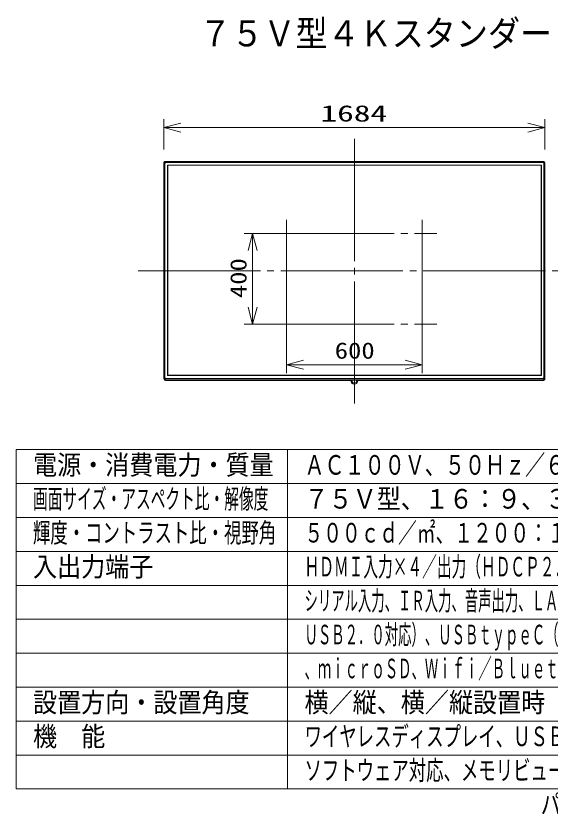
# Model space of a CAD drawing. Units: millimetres on the paper. Extents: x -63 to 64, y -59 to 59.
# Drawn here: x -62.5 to 16.3, y -59 to 59.3 of the extents above; entities that cross this region are included whole.
import ezdxf
from ezdxf.enums import TextEntityAlignment as Align

# ---------------------------------------------------------------- set-up
doc = ezdxf.new("R2010")
doc.units = ezdxf.units.MM
doc.linetypes.add('LONG_CHAIN', pattern=[21, 18, -1, 1, -1])
doc.layers.add('0-0_相当品', color=4, linetype='Continuous')
doc.layers.add('0-1_MOJI1', color=7, linetype='Continuous')
for name, color, linetype, lineweight in [('0-2_GAIKEI', 4, 'Continuous', 9), ('0-3_SUNPOU', 7, 'Continuous', 9), ('0-4_0', 7, 'Continuous', 9), ('0-5_WAKU', 4, 'Continuous', 9)]:
    doc.layers.add(name, color=color, linetype=linetype, lineweight=lineweight)
doc.styles.add('ＭＳ ゴシック', font='')
doc.styles.get('ＭＳ ゴシック').set_extended_font_data('MS Gothic')

# ---------------------------------------------------------------- blocks, each defined once
blk = doc.blocks.new('_Open30')
at = {"layer": '0-4_0'}
blk.add_line((0, 0), (-1, 0), dxfattribs=at)
blk.add_lwpolyline([(-1, 0.2679), (0, 0), (-1, -0.2679)], dxfattribs=at)

msp = doc.modelspace()

# ---------------------------------------------------------------- linework, layer by layer
at = {"layer": '0-2_GAIKEI', "color": 134, "linetype": 'LONG_CHAIN'}
for p, q in [((-12.653, 2.182), (-12.653, 41.287)), ((-22.665, 11.885), (-22.665, 29.278)), ((-2.654, 11.885), (-2.654, 29.278)), ((-24.809, 27.254), (-0.51, 27.254)), ((-44.507, 21.734), (19.201, 21.734)), ((-24.809, 13.909), (-0.51, 13.909))]:
    msp.add_line(p, q, dxfattribs=at)
at = {"layer": '0-2_GAIKEI', "color": 7}
for p, q in [((15.196, 37.859), (-40.515, 37.859)), ((-40.726, 37.648), (-40.726, 5.82)), ((15.407, 5.82), (15.407, 37.648)), ((-13.048, 5.597), (-40.515, 5.597)), ((15.196, 5.597), (-12.271, 5.597))]:
    msp.add_line(p, q, dxfattribs=at)
at = {"layer": '0-2_GAIKEI'}
for p, q in [((-40.515, 37.859), (-40.515, 37.78)), ((15.196, 37.78), (15.196, 37.859)), ((-40.647, 37.648), (-40.726, 37.648)), ((-40.647, 37.648), (-40.647, 37.661)), ((-40.647, 37.648), (-40.647, 5.82)), ((-40.594, 37.661), (-40.608, 37.648)), ((-40.608, 37.648), (-40.608, 37.609)), ((-40.608, 5.86), (-40.608, 37.609)), ((-40.581, 37.609), (-40.608, 37.609)), ((-40.529, 37.727), (-40.594, 37.661)), ((-40.594, 37.661), (-40.581, 37.661)), ((-40.581, 37.648), (-40.594, 37.609)), ((-40.594, 37.609), (-40.594, 5.86)), ((-40.581, 5.992), (-40.581, 37.582)), ((-40.568, 37.582), (-40.581, 37.582)), ((-40.568, 37.582), (-40.568, 5.992)), ((-40.515, 37.74), (-40.529, 37.727)), ((-40.529, 37.714), (-40.529, 37.727)), ((-40.529, 37.714), (-40.515, 37.714)), ((-40.515, 37.78), (-40.515, 37.793)), ((-40.515, 37.78), (15.196, 37.78)), ((-40.515, 37.74), (-40.515, 37.754)), ((-40.476, 37.74), (-40.515, 37.74)), ((-40.515, 37.727), (-40.515, 37.714)), ((-40.476, 37.727), (-40.515, 37.714)), ((-40.476, 37.74), (15.157, 37.74)), ((-40.476, 37.74), (-40.476, 37.727)), ((15.157, 37.727), (-40.476, 37.727)), ((-40.476, 37.727), (-40.476, 37.714)), ((-40.45, 37.714), (15.13, 37.714)), ((15.13, 37.688), (-40.45, 37.688)), ((-40.449, 37.714), (-40.449, 37.688)), ((-40.212, 6.334), (-40.212, 37.319)), ((-40.186, 37.332), (-40.199, 37.319)), ((-40.186, 37.332), (14.88, 37.332)), ((14.893, 37.319), (14.88, 37.332)), ((14.893, 37.319), (14.893, 6.334)), ((15.131, 37.688), (15.131, 37.714)), ((15.196, 37.74), (15.157, 37.74)), ((15.157, 37.714), (15.157, 37.74)), ((15.196, 37.714), (15.157, 37.727)), ((15.196, 37.78), (15.196, 37.793)), ((15.223, 37.727), (15.196, 37.74)), ((15.275, 37.661), (15.21, 37.727)), ((15.223, 37.727), (15.21, 37.714)), ((15.249, 5.992), (15.249, 37.582)), ((15.275, 37.582), (15.249, 37.582)), ((15.262, 37.661), (15.275, 37.648)), ((15.262, 37.661), (15.289, 37.661)), ((15.275, 37.609), (15.262, 37.609)), ((15.275, 37.648), (15.289, 37.648)), ((15.275, 37.609), (15.275, 37.648)), ((15.275, 5.755), (15.275, 37.609)), ((15.289, 37.609), (15.275, 37.609)), ((15.289, 37.661), (15.289, 30.271)), ((15.328, 37.648), (15.328, 37.661)), ((15.407, 37.648), (15.328, 37.648)), ((15.328, 37.648), (15.328, 5.82)), ((15.275, 30.271), (15.275, 30.284)), ((15.275, 21.748), (15.275, 30.271)), ((15.289, 30.271), (15.275, 30.271)), ((15.289, 21.748), (15.289, 30.284)), ((15.289, 30.271), (15.407, 30.271)), ((15.328, 30.271), (15.328, 30.284)), ((15.407, 21.748), (15.289, 21.748)), ((15.289, 5.794), (15.289, 21.747)), ((-40.581, 5.992), (-40.568, 5.992)), ((-40.581, 5.952), (-40.581, 5.755)), ((-40.199, 6.334), (-40.186, 6.321)), ((14.88, 6.321), (-40.186, 6.321)), ((14.88, 6.321), (14.893, 6.334)), ((15.249, 5.992), (15.275, 5.992)), ((15.262, 5.768), (15.262, 5.952)), ((-40.726, 5.82), (-40.647, 5.82)), ((-40.647, 5.82), (-40.647, 5.834)), ((-40.608, 5.86), (-40.608, 5.82)), ((-40.608, 5.86), (-40.581, 5.86)), ((-40.581, 5.82), (-40.608, 5.82)), ((-40.608, 5.82), (-40.594, 5.794)), ((-40.594, 5.86), (-40.581, 5.82)), ((-40.594, 5.807), (-40.581, 5.781)), ((-40.581, 5.807), (-40.594, 5.794)), ((-40.581, 5.873), (-40.581, 5.886)), ((-40.581, 5.873), (-40.568, 5.873)), ((-40.581, 5.82), (-40.581, 5.834)), ((-40.581, 5.768), (-40.581, 5.781)), ((-40.568, 5.873), (-40.568, 5.886)), ((-40.555, 5.873), (-40.555, 5.913)), ((-40.529, 5.86), (-40.529, 5.873)), ((15.21, 5.86), (-40.529, 5.86)), ((-40.265, 5.86), (-40.529, 5.86)), ((-40.515, 5.886), (-40.515, 5.86)), ((-40.515, 5.689), (-40.515, 5.702)), ((-40.515, 5.689), (-40.515, 5.597)), ((-40.489, 5.689), (-40.515, 5.689)), ((-40.45, 5.886), (15.13, 5.886)), ((-40.449, 5.886), (-40.449, 5.86)), ((-40.423, 5.676), (-40.423, 5.689)), ((-40.423, 5.689), (15.104, 5.689)), ((-40.423, 5.676), (-40.423, 5.689)), ((-40.423, 5.689), (-40.423, 5.676)), ((-40.423, 5.676), (15.104, 5.676)), ((-40.423, 5.676), (-40.41, 5.662)), ((-40.41, 5.676), (-40.384, 5.649)), ((-40.397, 5.649), (-40.41, 5.662)), ((-40.41, 5.662), (-40.397, 5.662)), ((-40.384, 5.649), (15.065, 5.649)), ((-13.114, 5.583), (-13.127, 5.57)), ((-13.114, 5.583), (-13.061, 5.597)), ((-13.061, 5.597), (-13.061, 5.61)), ((-13.035, 5.649), (-13.048, 5.557)), ((-13.048, 5.57), (-13.048, 5.583)), ((-13.009, 5.557), (-13.048, 5.504)), ((-13.048, 5.452), (-13.035, 5.425)), ((-12.943, 5.702), (-13.009, 5.557)), ((-13.009, 5.61), (-13.009, 5.689)), ((-12.996, 5.492), (-13.009, 5.557)), ((-12.719, 5.056), (-12.587, 5.056)), ((-12.376, 5.702), (-12.31, 5.557)), ((-12.31, 5.689), (-12.31, 5.61)), ((-12.31, 5.557), (-12.31, 5.492)), ((-12.271, 5.557), (-12.284, 5.649)), ((-12.271, 5.583), (-12.192, 5.583)), ((-12.271, 5.452), (-12.258, 5.57)), ((-12.258, 5.597), (-12.258, 5.61)), ((-12.192, 5.583), (-12.258, 5.597)), ((-12.258, 5.583), (-12.258, 5.57)), ((-12.192, 5.57), (-12.192, 5.583)), ((14.946, 5.86), (15.21, 5.86)), ((15.091, 5.676), (15.065, 5.649)), ((15.091, 5.662), (15.078, 5.649)), ((15.078, 5.662), (15.091, 5.662)), ((15.091, 5.662), (15.104, 5.676)), ((15.104, 5.676), (15.104, 5.689)), ((15.104, 5.676), (15.104, 5.689)), ((15.104, 5.689), (15.104, 5.676)), ((15.131, 5.86), (15.131, 5.886)), ((15.17, 5.689), (15.196, 5.689)), ((15.196, 5.86), (15.196, 5.886)), ((15.196, 5.689), (15.196, 5.702)), ((15.196, 5.597), (15.196, 5.689)), ((15.21, 5.873), (15.262, 5.886)), ((15.21, 5.86), (15.21, 5.873)), ((15.236, 5.913), (15.236, 5.873)), ((15.262, 5.768), (15.262, 5.886)), ((15.262, 5.86), (15.262, 5.886)), ((15.262, 5.873), (15.262, 5.886)), ((15.262, 5.873), (15.275, 5.873)), ((15.262, 5.781), (15.275, 5.807)), ((15.262, 5.768), (15.262, 5.781)), ((15.275, 5.755), (15.262, 5.768)), ((15.275, 5.86), (15.275, 5.873)), ((15.275, 5.86), (15.289, 5.86)), ((15.275, 5.82), (15.275, 5.834)), ((15.289, 5.82), (15.275, 5.82)), ((15.289, 5.794), (15.275, 5.807)), ((15.328, 5.82), (15.328, 5.834)), ((15.328, 5.82), (15.407, 5.82))]:
    msp.add_line(p, q, dxfattribs=at)
at = {"layer": '0-2_GAIKEI', "color": 7}
for points in [[(-40.515, 37.859), (-40.594, 37.846), (-40.66, 37.793), (-40.713, 37.727), (-40.726, 37.648)], [(15.407, 37.648), (15.394, 37.727), (15.341, 37.793), (15.275, 37.846), (15.196, 37.859)], [(-40.726, 5.82), (-40.7, 5.715), (-40.621, 5.636), (-40.515, 5.61)], [(15.196, 5.61), (15.275, 5.623), (15.341, 5.676), (15.394, 5.741), (15.407, 5.82)]]:
    msp.add_lwpolyline(points, dxfattribs=at)
at = {"layer": '0-2_GAIKEI'}
for points in [[(-40.515, 37.78), (-40.581, 37.767), (-40.634, 37.714), (-40.647, 37.648)], [(-40.515, 37.767), (-40.581, 37.754), (-40.621, 37.714), (-40.634, 37.648)], [(-40.608, 37.648), (-40.581, 37.648), (-40.581, 37.661)], [(-40.45, 37.714), (-40.515, 37.701), (-40.568, 37.648), (-40.581, 37.582)], [(-40.581, 37.661), (-40.568, 37.701), (-40.529, 37.714)], [(-40.489, 37.701), (-40.542, 37.675), (-40.568, 37.622)], [(-40.45, 37.688), (-40.529, 37.661), (-40.555, 37.582)], [(15.262, 37.582), (15.249, 37.648), (15.196, 37.701), (15.131, 37.714)], [(15.236, 37.582), (15.21, 37.661), (15.131, 37.688)], [(15.249, 37.622), (15.223, 37.675), (15.17, 37.701)], [(15.328, 37.648), (15.315, 37.714), (15.262, 37.767), (15.196, 37.78)], [(15.315, 37.648), (15.302, 37.714), (15.249, 37.754), (15.196, 37.767)], [(15.196, 37.74), (15.196, 37.714), (15.21, 37.714)], [(15.21, 37.714), (15.249, 37.701), (15.262, 37.661)], [(-40.581, 5.992), (-40.568, 5.926), (-40.515, 5.873), (-40.45, 5.86)], [(-40.555, 5.992), (-40.529, 5.913), (-40.45, 5.886)], [(15.131, 5.86), (15.196, 5.873), (15.249, 5.926), (15.262, 5.992)], [(15.131, 5.886), (15.21, 5.913), (15.236, 5.992)], [(-40.647, 5.82), (-40.634, 5.755), (-40.581, 5.702), (-40.515, 5.689)], [(-40.634, 5.82), (-40.594, 5.741), (-40.515, 5.702)], [(-40.581, 5.86), (-40.581, 5.886), (-40.529, 5.873)], [(-40.581, 5.768), (-40.555, 5.715), (-40.515, 5.702), (-40.423, 5.676)], [(-40.581, 5.768), (-40.555, 5.728), (-40.515, 5.702), (-40.423, 5.689)], [(-40.423, 5.676), (-40.515, 5.689), (-40.568, 5.715), (-40.581, 5.755)], [(-13.048, 5.452), (-13.048, 5.57), (-13.127, 5.57), (-13.114, 5.438)], [(-13.114, 5.583), (-13.048, 5.583), (-13.048, 5.597)], [(-12.719, 5.056), (-12.877, 5.083), (-13.009, 5.162), (-13.088, 5.293), (-13.114, 5.438)], [(-13.009, 5.61), (-13.048, 5.557), (-13.048, 5.504)], [(-12.969, 5.702), (-13.009, 5.61), (-13.009, 5.557)], [(-12.205, 5.452), (-12.231, 5.293), (-12.31, 5.162), (-12.442, 5.083), (-12.587, 5.056)], [(-12.35, 5.702), (-12.31, 5.61), (-12.31, 5.557), (-12.271, 5.504)], [(-12.31, 5.61), (-12.271, 5.557), (-12.271, 5.504)], [(-12.205, 5.452), (-12.192, 5.57), (-12.258, 5.57)], [(15.104, 5.676), (15.196, 5.702), (15.236, 5.715), (15.262, 5.768)], [(15.104, 5.689), (15.196, 5.702), (15.236, 5.728), (15.262, 5.768)], [(15.275, 5.755), (15.249, 5.715), (15.196, 5.689), (15.104, 5.676)], [(15.196, 5.689), (15.262, 5.702), (15.315, 5.755), (15.328, 5.82)], [(15.196, 5.702), (15.249, 5.715), (15.302, 5.768), (15.315, 5.82)]]:
    msp.add_lwpolyline(points, dxfattribs=at)
msp.add_lwpolyline([(-40.16, 37.306), (-40.16, 6.361), (14.841, 6.361), (14.841, 37.306)], close=True, dxfattribs=at)
for centre, radius, start, end in [((-12.572, 5.577), 0.432, 191.37511, 196.30516), ((-12.613, 5.563), 0.389, 195.99198, 210.80484), ((-12.664, 5.533), 0.33, 210.8159, 241.69489), ((-12.663, 5.539), 0.336, 242.12219, 270.78344), ((-12.662, 5.557), 0.353, 270.60819, 298.21459), ((-12.665, 5.561), 0.359, 298.33857, 327.21219), ((-12.7, 5.583), 0.4, 327.23372, 341.56746), ((-12.423, 5.505), 0.113, 334.753, 353.35011)]:
    msp.add_arc(centre, radius, start, end, dxfattribs=at)
at = {"layer": '0-3_SUNPOU'}
for p, q in [((-40.726, 39.648), (-40.726, 44.109)), ((15.407, 39.648), (15.407, 44.109)), ((-38.226, 42.859), (12.907, 42.859)), ((-24.665, 27.254), (-28.915, 27.254)), ((-27.665, 24.754), (-27.665, 16.409)), ((-24.665, 13.909), (-28.915, 13.909)), ((-22.665, 11.909), (-22.665, 6.659)), ((-2.654, 11.909), (-2.654, 6.659)), ((-20.165, 7.909), (-5.154, 7.909))]:
    msp.add_line(p, q, dxfattribs=at)
at = {"layer": '0-5_WAKU', "color": 3}
for p, q in [((62.489, -4.601), (-62.511, -4.601)), ((-62.511, -54.601), (-62.511, -4.601)), ((-22.511, -54.601), (-22.511, -4.601)), ((-62.511, -54.601), (62.489, -54.601))]:
    msp.add_line(p, q, dxfattribs=at)
at = {"layer": '0-5_WAKU'}
for p, q in [((62.489, -9.601), (-62.511, -9.601)), ((62.489, -14.601), (-62.511, -14.601)), ((62.489, -19.601), (-62.511, -19.601)), ((62.489, -24.601), (-62.511, -24.601)), ((62.489, -29.601), (-62.511, -29.601)), ((-62.511, -34.601), (62.489, -34.601)), ((-62.511, -39.601), (62.489, -39.601)), ((-62.511, -44.601), (62.489, -44.601)), ((-62.511, -49.601), (62.489, -49.601))]:
    msp.add_line(p, q, dxfattribs=at)

# ---------------------------------------------------------------- block references
at = {"layer": '0-3_SUNPOU', "xscale": 2.5, "yscale": 2.5}
for p, rotation in [((-40.726, 42.859), 180), ((-27.665, 27.254), 90), ((-27.665, 13.909), 270), ((-22.665, 7.909), 180)]:
    msp.add_blockref('_Open30', p, dxfattribs=dict(at, rotation=rotation))
for p in [(15.407, 42.859), (-2.654, 7.909)]:
    msp.add_blockref('_Open30', p, dxfattribs=at)

# ---------------------------------------------------------------- texts
at = {"layer": '0-0_相当品', "style": 'ＭＳ ゴシック', "width": 0.75}
msp.add_text('パナソニック：ＴＨ－７５ＳＱＥ２Ｊ', height=2.886, dxfattribs=at).set_placement((14.809, -59.156), align=Align.BOTTOM_LEFT)
at = {"layer": '0-1_MOJI1', "style": 'ＭＳ ゴシック'}
for s, height, width, p in [('７５Ｖ型４Ｋスタンダード液晶ディスプレイ', 3.849, 0.9, (-35.511, 53.659)), ('電源・消費電力・質量', 2.889, 0.9, (-60.011, -9.156)), ('ＡＣ１００Ｖ、５０Ｈｚ／６０Ｈｚ、２２５Ｗ、３７．４Ｋｇ', 2.889, 0.75, (-20.011, -9.156)), ('画面サイズ・アスペクト比・解像度', 2.889, 0.55, (-60.011, -14.156)), ('７５Ｖ型、１６：９、３８４０×２１６０', 2.889, 0.9, (-20.011, -14.156)), ('輝度・コントラスト比・視野角', 2.886, 0.65, (-60.011, -19.156)), ('５００ｃｄ／㎡、１２００：１、１７８°／１７８°（ＣＲ＞１０）', 2.889, 0.7, (-20.011, -19.156)), ('入出力端子', 2.889, 0.9, (-60.011, -24.156)), ('ＨＤＭＩ入力×４／出力（ＨＤＣＰ２．２対応）、ＤｉｓｐｌａｙＰｏｒｔ入力、', 2.889, 0.55, (-20.011, -24.156)), ('シリアル入力、ＩＲ入力、音声出力、ＬＡＮ、ＵＳＢｔｙｐｅＡ×３（ＵＳＢ３．０対応、', 2.886, 0.5, (-20.011, -29.156)), ('ＵＳＢ２．０対応）、ＵＳＢｔｙｐｅＣ（ＵＳＢ３．０対応、ＤＰ Ａｌｔ Ｍｏｄｅ対応）', 2.889, 0.5, (-20.011, -34.156)), ('、ｍｉｃｒｏＳＤ、Ｗｉｆｉ／Ｂｌｕｅｔｏｏｔｈ、スロット（Ｉｎｔｅｌ ＳＤＭ仕様）', 2.889, 0.5, (-20.011, -39.156)), ('設置方向・設置角度', 2.889, 0.9, (-60.011, -44.156)), ('横／縦、横／縦設置時 前後傾２０度', 2.889, 0.9, (-20.011, -44.156)), ('ワイヤレスディスプレイ、ＵＳＢメディアプレイヤー、複数台監視制御', 2.889, 0.65, (-20.011, -49.156)), ('機\u3000能', 2.889, 0.9, (-60.011, -49.156)), ('ソフトウェア対応、メモリビューワー機能、連続稼働時間２４時間／日', 2.889, 0.65, (-20.011, -54.156))]:
    msp.add_text(s, height=height, dxfattribs=dict(at, width=width)).set_placement(p, align=Align.BOTTOM_LEFT)
at = {"layer": '0-3_SUNPOU', "style": 'ＭＳ ゴシック'}
for s, width, p in [('1684', 1.5, (-17.653, 43.021)), ('600', 1.2, (-15.558, 8.072))]:
    msp.add_text(s, height=2.405, dxfattribs=dict(at, width=width)).set_placement(p, align=Align.BOTTOM_LEFT)
at = {"layer": '0-3_SUNPOU', "style": 'ＭＳ ゴシック', "width": 1.2}
msp.add_text('400', height=2.405, rotation=90, dxfattribs=at).set_placement((-27.827, 17.724), align=Align.BOTTOM_LEFT)

doc.saveas('drawing.dxf')
